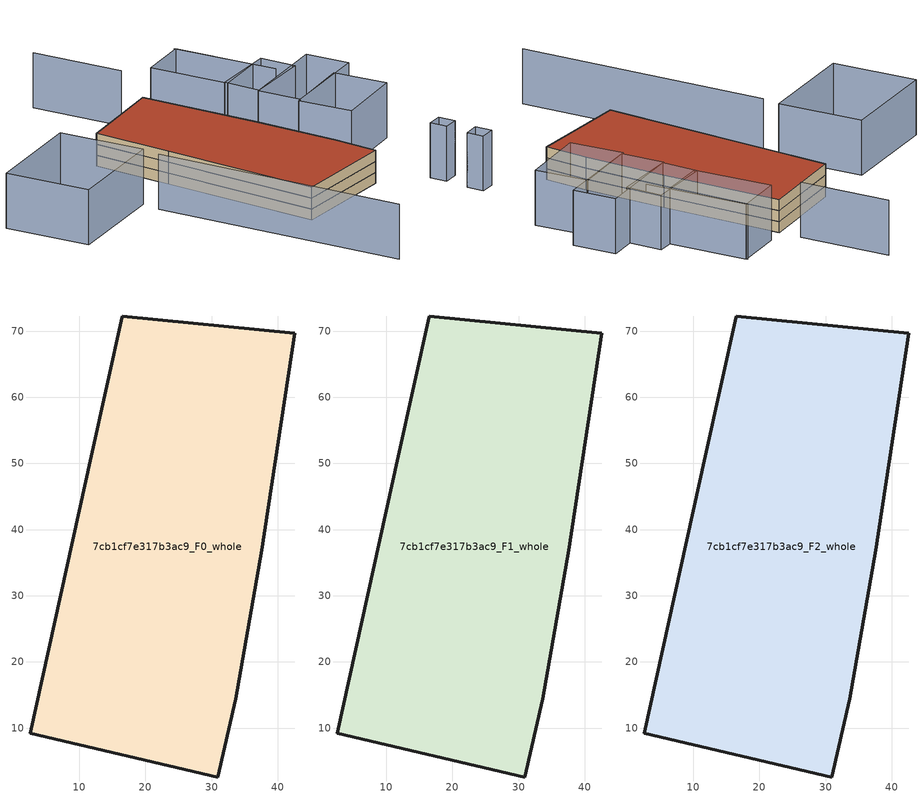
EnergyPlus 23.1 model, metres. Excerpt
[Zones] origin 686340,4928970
7cb1cf7e317b3ac9_F0_whole
 floor ground (EU_floor_Construction): 30.92,2.59 33.69,14.45 37.61,36.86 42.57,69.67 16.47,72.3 11.79,51.08 2.61,9.19 z0
 wall outside (EU_wall_Construction): 42.57,69.67 37.61,36.86 33.69,14.45 30.92,2.59 2.61,9.19 11.79,51.08 16.47,72.3 42.57,69.67 z0:3
7cb1cf7e317b3ac9_F1_whole
 floor to 7cb1cf7e317b3ac9_F0_whole (EU_floor_Construction): 30.92,2.59 33.69,14.45 37.61,36.86 42.57,69.67 16.47,72.3 11.79,51.08 2.61,9.19 z3
 wall outside (EU_wall_Construction): 42.57,69.67 37.61,36.86 33.69,14.45 30.92,2.59 2.61,9.19 11.79,51.08 16.47,72.3 42.57,69.67 z3:6
7cb1cf7e317b3ac9_F2_whole
 floor to 7cb1cf7e317b3ac9_F1_whole (EU_floor_Construction): 30.92,2.59 33.69,14.45 37.61,36.86 42.57,69.67 16.47,72.3 11.79,51.08 2.61,9.19 z6
 wall outside (EU_wall_Construction): 42.57,69.67 37.61,36.86 33.69,14.45 30.92,2.59 2.61,9.19 11.79,51.08 16.47,72.3 42.57,69.67 z6:9
 roof outside (EU_roof_Construction): 42.57,69.67 37.61,36.86 33.69,14.45 30.92,2.59 2.61,9.19 11.79,51.08 16.47,72.3 z9
shading: 58.33,39.83 61.48,68.18 / 43.27,75.67 46.63,100.59 / -4.12,47.85 -13.42,-20.3 / 43.24,-9.67 42.58,-14.34 / 42.58,-14.34 38.35,-13.74 / 38.35,-13.74 39.01,-9.07 / 39.01,-9.07 43.24,-9.67 / 60.99,25.14 59.59,10.42 / 59.59,10.42 39.51,12.33 / 39.51,12.33 40.91,27.05 / 40.91,27.05 60.99,25.14 / 43.16,38.83 69.78,35.85 / 69.78,35.85 68.45,23.97 / 68.45,23.97 41.83,26.95 / 41.83,26.95 43.16,38.83 / 43.79,38.76 45.43,48.67 / 45.43,48.67 63.45,45.69 / 63.45,45.69 61.81,35.78 / 61.81,35.78 43.79,38.76 / 61.45,67.88 59.04,46.23 / 59.04,46.23 45.33,47.76 / 45.33,47.76 47.74,69.41 / 47.74,69.41 61.45,67.88 / -2.44,52.62 -32.06,56.1 / -32.06,56.1 -29.32,79.43 / -29.32,79.43 0.29,75.96 / 0.29,75.96 -2.44,52.62 z0:15
[Building]
EU S2 Campaign: North Axis=0; Terrain=City; Solar Distribution=FullExterior
[Site:Location]
Bologna: Latitude=44.5; Longitude=11.25; Time Zone=1; Elevation=37
[SizingPeriod:WeatherFileDays]
AnnualSizingPeriod: Begin Month=1; Begin Day of Month=1; End Month=12; End Day of Month=31; Day of Week for Start Day=Monday; Use Weather File Daylight Saving Period=No; Use Weather File Rain and Snow Indicators=No
[MATERIAL]
EU_InternalMass_Material: Roughness=MediumRough; Thickness=0.1; Conductivity=1; Density=1800; Specific Heat=900; Thermal Absorptance=0.9; Solar Absorptance=0.7; Visible Absorptance=0.7
[MATERIAL:NOMASS] Roughness=MediumRough; Thermal Absorptance=0.9; Solar Absorptance=0.7; Visible Absorptance=0.7
Name | Thermal Resistance
EU_wall_NoMass | 0.937881
EU_roof_NoMass | 0.548572
EU_floor_NoMass | 0.71348
[CONSTRUCTION]
EU_wall_Construction: EU_wall_NoMass
EU_roof_Construction: EU_roof_NoMass
EU_floor_Construction: EU_floor_NoMass
EU_InternalMass_Construction: EU_InternalMass_Material
[ZONE] Type=1; Multiplier=1; Ceiling Height=autocalculate; Volume=5588.75; Floor Area=autocalculate; Part of Total Floor Area=Yes
7cb1cf7e317b3ac9_F0_whole; 7cb1cf7e317b3ac9_F1_whole; 7cb1cf7e317b3ac9_F2_whole
[INTERNALMASS] Construction=EU_InternalMass_Construction; Surface Area=1768.17
Name | Zone or ZoneList
7cb1cf7e317b3ac9_F0_whole_EU_InternalMass | 7cb1cf7e317b3ac9_F0_whole
7cb1cf7e317b3ac9_F1_whole_EU_InternalMass | 7cb1cf7e317b3ac9_F1_whole
7cb1cf7e317b3ac9_F2_whole_EU_InternalMass | 7cb1cf7e317b3ac9_F2_whole
[OTHEREQUIPMENT] Fuel Type=Electricity; Design Level Calculation Method=Watts/Area; Power per Zone Floor Area=1; Fraction Latent=0; Fraction Radiant=0; Fraction Lost=0; Carbon Dioxide Generation Rate=0; EndUse Subcategory=EU_Step8_InternalGains
Name | Zone or ZoneList or Space or SpaceList | Schedule
EU_Step8_InternalGain_7cb1cf7e317b3ac9_F0_whole_f000 | 7cb1cf7e317b3ac9_F0_whole | EU_Step8_GainSchedule_7cb1cf7e317b3ac9_F0_whole_f000
EU_Step8_InternalGain_7cb1cf7e317b3ac9_F1_whole_f000 | 7cb1cf7e317b3ac9_F1_whole | EU_Step8_GainSchedule_7cb1cf7e317b3ac9_F1_whole_f000
EU_Step8_InternalGain_7cb1cf7e317b3ac9_F2_whole_f000 | 7cb1cf7e317b3ac9_F2_whole | EU_Step8_GainSchedule_7cb1cf7e317b3ac9_F2_whole_f000
[ZONEVENTILATION:DESIGNFLOWRATE] Schedule=EU_AlwaysOn; Design Flow Rate Calculation Method=AirChanges/Hour; Air Changes per Hour=0.687892; Ventilation Type=Natural; Fan Pressure Rise=0; Fan Total Efficiency=1; Constant Term Coefficient=1; Temperature Term Coefficient=0; Velocity Term Coefficient=0; Velocity Squared Term Coefficient=0; Minimum Indoor Temperature=-100; Maximum Indoor Temperature=100; Delta Temperature=-100; Minimum Outdoor Temperature=-100; Maximum Outdoor Temperature=100; Maximum Wind Speed=40
Name | Zone or ZoneList or Space or SpaceList
EU_ConstantAir_7cb1cf7e317b3ac9_F0_whole | 7cb1cf7e317b3ac9_F0_whole
EU_ConstantAir_7cb1cf7e317b3ac9_F1_whole | 7cb1cf7e317b3ac9_F1_whole
EU_ConstantAir_7cb1cf7e317b3ac9_F2_whole | 7cb1cf7e317b3ac9_F2_whole
[HVACTEMPLATE:THERMOSTAT] Constant Heating Setpoint=20; Constant Cooling Setpoint=50
EU_HeatOnly_7cb1cf7e317b3ac9_F0_whole; EU_HeatOnly_7cb1cf7e317b3ac9_F1_whole; EU_HeatOnly_7cb1cf7e317b3ac9_F2_whole
[HVACTEMPLATE:ZONE:IDEALLOADSAIRSYSTEM] System Availability Schedule=EU_AlwaysOn; Maximum Heating Supply Air Temperature=50; Minimum Cooling Supply Air Temperature=13; Maximum Heating Supply Air Humidity Ratio=0.0156; Minimum Cooling Supply Air Humidity Ratio=0.0077; Heating Limit=NoLimit; Cooling Limit=NoLimit; Heating Availability Schedule=EU_AlwaysOn; Cooling Availability Schedule=EU_CoolingOff; Dehumidification Control Type=ConstantSensibleHeatRatio; Cooling Sensible Heat Ratio=0.7; Dehumidification Setpoint=60; Humidification Control Type=None; Humidification Setpoint=30; Outdoor Air Method=None; Outdoor Air Flow Rate per Person=0.00944; Outdoor Air Flow Rate per Zone Floor Area=0; Outdoor Air Flow Rate per Zone=0; Demand Controlled Ventilation Type=None; Outdoor Air Economizer Type=NoEconomizer; Heat Recovery Type=None; Sensible Heat Recovery Effectiveness=0.7; Latent Heat Recovery Effectiveness=0.65
Name | Template Thermostat
7cb1cf7e317b3ac9_F0_whole | EU_HeatOnly_7cb1cf7e317b3ac9_F0_whole
7cb1cf7e317b3ac9_F1_whole | EU_HeatOnly_7cb1cf7e317b3ac9_F1_whole
7cb1cf7e317b3ac9_F2_whole | EU_HeatOnly_7cb1cf7e317b3ac9_F2_whole
[SIZING:ZONE] Zone Cooling Design Supply Air Temperature Input Method=SupplyAirTemperature; Zone Cooling Design Supply Air Temperature=13; Zone Heating Design Supply Air Temperature Input Method=SupplyAirTemperature; Zone Heating Design Supply Air Temperature=50; Zone Cooling Design Supply Air Humidity Ratio=0.008; Zone Heating Design Supply Air Humidity Ratio=0.008; Cooling Design Air Flow Method=DesignDay; Cooling Design Air Flow Rate=0; Cooling Minimum Air Flow per Zone Floor Area=0.000762; Cooling Minimum Air Flow=0; Cooling Minimum Air Flow Fraction=0.2; Heating Design Air Flow Method=DesignDay; Heating Design Air Flow Rate=0; Heating Maximum Air Flow per Zone Floor Area=0.002032; Heating Maximum Air Flow=0.141576; Heating Maximum Air Flow Fraction=0.3; Account for Dedicated Outdoor Air System=No; Dedicated Outdoor Air System Control Strategy=NeutralSupplyAir; Dedicated Outdoor Air Low Setpoint Temperature for Design=autosize; Dedicated Outdoor Air High Setpoint Temperature for Design=autosize; Zone Load Sizing Method=Sensible Load Only No Latent Load; Zone Latent Cooling Design Supply Air Humidity Ratio Input Method=HumidityRatioDifference; Zone Cooling Design Supply Air Humidity Ratio Difference=0.005; Zone Latent Heating Design Supply Air Humidity Ratio Input Method=HumidityRatioDifference; Zone Humidification Design Supply Air Humidity Ratio Difference=0.005
7cb1cf7e317b3ac9_F0_whole; 7cb1cf7e317b3ac9_F1_whole; 7cb1cf7e317b3ac9_F2_whole
[SCHEDULE:CONSTANT]
Name | Hourly Value
EU_AlwaysOn | 1
EU_CoolingOff | 0
[SCHEDULE:FILE] Column Number=1; Rows to Skip at Top=0; Number of Hours of Data=8760; Column Separator=Comma; Interpolate to Timestep=No; Minutes per Item=60; Adjust Schedule for Daylight Savings=Yes
Name | File
EU_Step8_GainSchedule_7cb1cf7e317b3ac9_F0_whole_f000 | ../../schedules/7cb1cf7e317b3ac9/7cb1cf7e317b3ac9_F0_whole_f000_gain.csv
EU_Step8_GainSchedule_7cb1cf7e317b3ac9_F1_whole_f000 | ../../schedules/7cb1cf7e317b3ac9/7cb1cf7e317b3ac9_F1_whole_f000_gain.csv
EU_Step8_GainSchedule_7cb1cf7e317b3ac9_F2_whole_f000 | ../../schedules/7cb1cf7e317b3ac9/7cb1cf7e317b3ac9_F2_whole_f000_gain.csv
